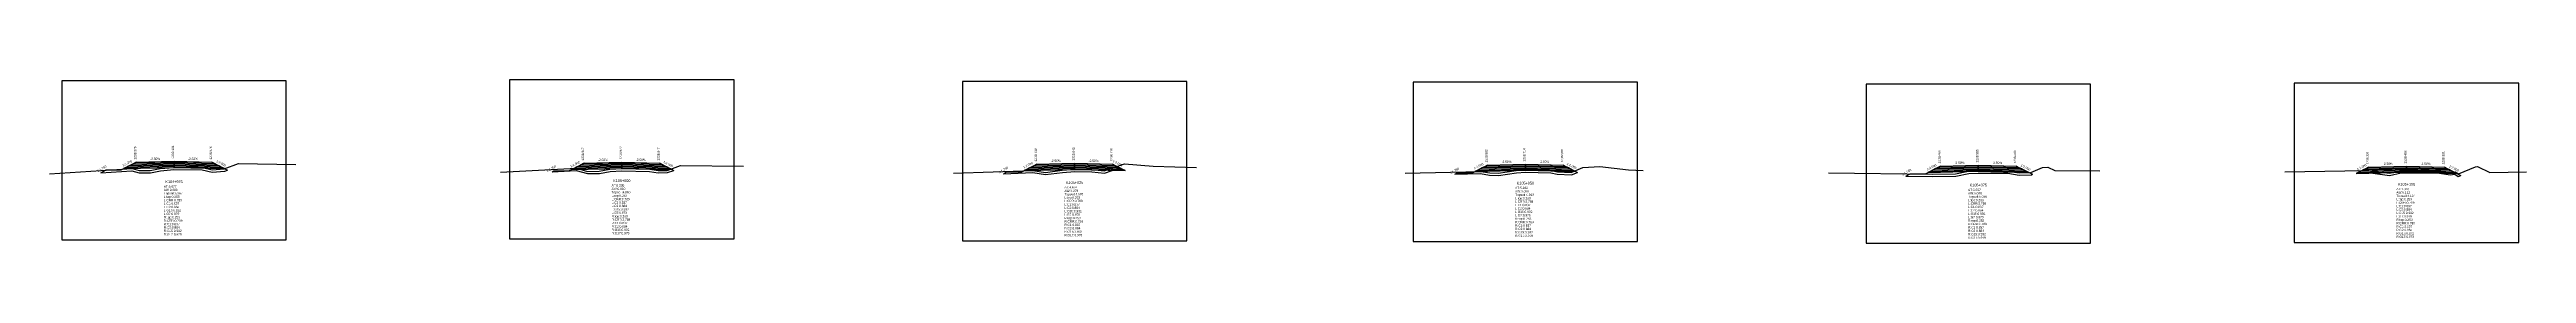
# Model space of a CAD drawing. Extents: x -7 to 78429, y 1189 to 1262.
# Drawn here: x 46582.7 to 46910.3, y 1228.3 to 1249.9 of the extents above; entities that cross this region are included whole.
import ezdxf
from ezdxf.enums import TextEntityAlignment as Align

# ---------------------------------------------------------------- set-up
doc = ezdxf.new("R2010")
doc.units = 0

msp = doc.modelspace()

# ---------------------------------------------------------------- linework, layer by layer
at = {"layer": 'A4_BORDER', "color": 7}
for points in [[(46584.271, 1228.728), (46613.971, 1228.728), (46613.971, 1249.728), (46584.271, 1249.728), (46584.271, 1228.728)], [(46643.503, 1228.867), (46673.203, 1228.867), (46673.203, 1249.867), (46643.503, 1249.867), (46643.503, 1228.867)], [(46703.405, 1228.622), (46733.105, 1228.622), (46733.105, 1249.622), (46703.405, 1249.622), (46703.405, 1228.622)], [(46763.024, 1228.54), (46792.724, 1228.54), (46792.724, 1249.54), (46763.024, 1249.54), (46763.024, 1228.54)], [(46822.942, 1228.286), (46852.642, 1228.286), (46852.642, 1249.286), (46822.942, 1249.286), (46822.942, 1228.286)], [(46879.592, 1228.398), (46909.292, 1228.398), (46909.292, 1249.398), (46879.592, 1249.398), (46879.592, 1228.398)]]:
    msp.add_lwpolyline(points, dxfattribs=at)
at = {"layer": 'CLEAR_GROUND', "color": 8}
for points in [[(46589.425, 1237.578), (46593.54, 1237.832), (46594.489, 1237.598), (46595.986, 1237.603), (46597.333, 1237.862), (46599.113, 1238.001), (46602.846, 1237.971), (46604.164, 1237.659), (46605.827, 1237.815), (46606.18, 1237.947)], [(46649.125, 1237.717), (46652.327, 1237.886), (46653.793, 1237.473), (46655.388, 1237.514), (46656.798, 1237.759), (46658.367, 1237.848), (46662.009, 1237.777), (46663.141, 1237.579), (46664.416, 1237.608), (46665.235, 1237.906)], [(46708.825, 1237.472), (46712.722, 1237.609), (46714.4, 1237.342), (46716.635, 1237.636), (46718.278, 1237.743), (46720.529, 1237.703), (46722.211, 1237.559), (46724.228, 1238.231)], [(46768.525, 1237.39), (46771.955, 1237.473), (46773.146, 1237.274), (46774.307, 1237.223), (46776.683, 1237.599), (46777.889, 1237.649), (46781.245, 1237.598), (46782.075, 1237.405), (46783.997, 1237.324), (46784.76, 1237.646)], [(46828.225, 1237.136), (46831.762, 1237.091), (46834.815, 1237.132), (46836.526, 1237.493), (46837.793, 1237.544), (46841.677, 1237.522), (46843.194, 1237.289), (46844.824, 1237.335), (46844.942, 1237.385)], [(46887.925, 1237.573), (46888.926, 1237.589), (46889.996, 1237.519), (46892.192, 1237.227), (46893.748, 1237.56), (46894.441, 1237.601), (46898.791, 1237.555), (46900.197, 1237.308), (46900.806, 1237.407), (46901.277, 1237.109), (46901.608, 1237.248)]]:
    msp.add_lwpolyline(points, dxfattribs=at)
at = {"layer": 'DESIGN_ROAD_TRIMMED', "color": 1}
for points in [[(46589.425, 1237.578), (46590.121, 1237.976), (46592.121, 1237.976), (46594.121, 1238.976), (46594.121, 1238.976), (46594.016, 1238.923), (46594.016, 1238.923), (46593.7, 1238.765), (46593.7, 1238.765), (46593.384, 1238.608), (46593.384, 1238.608), (46593.069, 1238.45), (46593.069, 1238.45), (46592.753, 1238.292), (46592.753, 1238.292), (46592.437, 1238.134), (46599.121, 1238.301), (46599.121, 1238.451), (46599.121, 1238.451), (46599.121, 1238.601), (46599.121, 1238.601), (46599.121, 1238.751), (46599.121, 1238.751), (46599.121, 1238.901), (46599.121, 1238.901), (46599.121, 1239.051), (46599.121, 1239.051), (46599.121, 1239.101), (46599.121, 1239.101), (46599.121, 1239.101), (46599.121, 1239.101), (46599.121, 1239.101), (46599.121, 1239.051), (46599.121, 1239.051), (46599.121, 1238.901), (46599.121, 1238.901), (46599.121, 1238.751), (46599.121, 1238.751), (46599.121, 1238.601), (46599.121, 1238.601), (46599.121, 1238.451), (46599.121, 1238.451), (46599.121, 1238.301), (46605.805, 1238.134), (46605.49, 1238.292), (46605.49, 1238.292), (46605.174, 1238.45), (46605.174, 1238.45), (46604.858, 1238.608), (46604.858, 1238.608), (46604.542, 1238.765), (46604.542, 1238.765), (46604.226, 1238.923), (46604.226, 1238.923), (46604.121, 1238.976), (46604.121, 1238.976), (46606.18, 1237.947)], [(46649.125, 1237.717), (46649.353, 1237.847), (46651.353, 1237.847), (46653.353, 1238.847), (46653.353, 1238.847), (46653.248, 1238.794), (46653.248, 1238.794), (46652.932, 1238.636), (46652.932, 1238.636), (46652.616, 1238.479), (46652.616, 1238.479), (46652.301, 1238.321), (46652.301, 1238.321), (46651.985, 1238.163), (46651.985, 1238.163), (46651.669, 1238.005), (46658.353, 1238.172), (46658.353, 1238.322), (46658.353, 1238.322), (46658.353, 1238.472), (46658.353, 1238.472), (46658.353, 1238.622), (46658.353, 1238.622), (46658.353, 1238.772), (46658.353, 1238.772), (46658.353, 1238.922), (46658.353, 1238.922), (46658.353, 1238.972), (46658.353, 1238.972), (46658.353, 1238.972), (46658.353, 1238.972), (46658.353, 1238.972), (46658.353, 1238.922), (46658.353, 1238.922), (46658.353, 1238.772), (46658.353, 1238.772), (46658.353, 1238.622), (46658.353, 1238.622), (46658.353, 1238.472), (46658.353, 1238.472), (46658.353, 1238.322), (46658.353, 1238.322), (46658.353, 1238.172), (46665.037, 1238.005), (46664.722, 1238.163), (46664.722, 1238.163), (46664.406, 1238.321), (46664.406, 1238.321), (46664.09, 1238.479), (46664.09, 1238.479), (46663.774, 1238.636), (46663.774, 1238.636), (46663.459, 1238.794), (46663.459, 1238.794), (46663.353, 1238.847), (46663.353, 1238.847), (46665.235, 1237.906)], [(46708.825, 1237.472), (46709.255, 1237.718), (46711.255, 1237.718), (46713.255, 1238.718), (46713.255, 1238.718), (46713.15, 1238.665), (46713.15, 1238.665), (46712.834, 1238.507), (46712.834, 1238.507), (46712.518, 1238.35), (46712.518, 1238.35), (46712.202, 1238.192), (46712.202, 1238.192), (46711.887, 1238.034), (46711.887, 1238.034), (46711.571, 1237.876), (46718.255, 1238.043), (46718.255, 1238.193), (46718.255, 1238.193), (46718.255, 1238.343), (46718.255, 1238.343), (46718.255, 1238.493), (46718.255, 1238.493), (46718.255, 1238.643), (46718.255, 1238.643), (46718.255, 1238.793), (46718.255, 1238.793), (46718.255, 1238.843), (46718.255, 1238.843), (46718.255, 1238.843), (46718.255, 1238.843), (46718.255, 1238.843), (46718.255, 1238.793), (46718.255, 1238.793), (46718.255, 1238.643), (46718.255, 1238.643), (46718.255, 1238.493), (46718.255, 1238.493), (46718.255, 1238.343), (46718.255, 1238.343), (46718.255, 1238.193), (46718.255, 1238.193), (46718.255, 1238.043), (46724.939, 1237.876), (46724.623, 1238.034), (46724.623, 1238.034), (46724.308, 1238.192), (46724.308, 1238.192), (46723.992, 1238.35), (46723.992, 1238.35), (46723.676, 1238.507), (46723.676, 1238.507), (46723.36, 1238.665), (46723.36, 1238.665), (46723.255, 1238.718), (46723.255, 1238.718), (46724.228, 1238.231)], [(46768.525, 1237.39), (46768.874, 1237.589), (46770.874, 1237.589), (46772.874, 1238.589), (46772.874, 1238.589), (46772.769, 1238.536), (46772.769, 1238.536), (46772.453, 1238.378), (46772.453, 1238.378), (46772.138, 1238.221), (46772.138, 1238.221), (46771.822, 1238.063), (46771.822, 1238.063), (46771.506, 1237.905), (46771.506, 1237.905), (46771.19, 1237.747), (46777.874, 1237.914), (46777.874, 1238.064), (46777.874, 1238.064), (46777.874, 1238.214), (46777.874, 1238.214), (46777.874, 1238.364), (46777.874, 1238.364), (46777.874, 1238.514), (46777.874, 1238.514), (46777.874, 1238.664), (46777.874, 1238.664), (46777.874, 1238.714), (46777.874, 1238.714), (46777.874, 1238.714), (46777.874, 1238.714), (46777.874, 1238.714), (46777.874, 1238.664), (46777.874, 1238.664), (46777.874, 1238.514), (46777.874, 1238.514), (46777.874, 1238.364), (46777.874, 1238.364), (46777.874, 1238.214), (46777.874, 1238.214), (46777.874, 1238.064), (46777.874, 1238.064), (46777.874, 1237.914), (46784.559, 1237.747), (46784.243, 1237.905), (46784.243, 1237.905), (46783.927, 1238.063), (46783.927, 1238.063), (46783.611, 1238.221), (46783.611, 1238.221), (46783.295, 1238.378), (46783.295, 1238.378), (46782.98, 1238.536), (46782.98, 1238.536), (46782.874, 1238.589), (46782.874, 1238.589), (46784.76, 1237.646)], [(46828.225, 1237.136), (46828.792, 1237.46), (46830.792, 1237.46), (46832.792, 1238.46), (46832.792, 1238.46), (46832.687, 1238.407), (46832.687, 1238.407), (46832.371, 1238.249), (46832.371, 1238.249), (46832.055, 1238.092), (46832.055, 1238.092), (46831.74, 1237.934), (46831.74, 1237.934), (46831.424, 1237.776), (46831.424, 1237.776), (46831.108, 1237.618), (46837.792, 1237.785), (46837.792, 1237.935), (46837.792, 1237.935), (46837.792, 1238.085), (46837.792, 1238.085), (46837.792, 1238.235), (46837.792, 1238.235), (46837.792, 1238.385), (46837.792, 1238.385), (46837.792, 1238.535), (46837.792, 1238.535), (46837.792, 1238.585), (46837.792, 1238.585), (46837.792, 1238.585), (46837.792, 1238.585), (46837.792, 1238.585), (46837.792, 1238.535), (46837.792, 1238.535), (46837.792, 1238.385), (46837.792, 1238.385), (46837.792, 1238.235), (46837.792, 1238.235), (46837.792, 1238.085), (46837.792, 1238.085), (46837.792, 1237.935), (46837.792, 1237.935), (46837.792, 1237.785), (46844.477, 1237.618), (46844.161, 1237.776), (46844.161, 1237.776), (46843.845, 1237.934), (46843.845, 1237.934), (46843.529, 1238.092), (46843.529, 1238.092), (46843.213, 1238.249), (46843.213, 1238.249), (46842.898, 1238.407), (46842.898, 1238.407), (46842.792, 1238.46), (46842.792, 1238.46), (46844.942, 1237.385)], [(46887.925, 1237.573), (46889.442, 1238.331), (46889.442, 1238.331), (46889.337, 1238.278), (46889.337, 1238.278), (46889.021, 1238.12), (46889.021, 1238.12), (46888.705, 1237.963), (46888.705, 1237.963), (46888.389, 1237.805), (46888.389, 1237.805), (46888.074, 1237.647), (46888.074, 1237.647), (46887.758, 1237.489), (46894.442, 1237.656), (46894.442, 1237.806), (46894.442, 1237.806), (46894.442, 1237.956), (46894.442, 1237.956), (46894.442, 1238.106), (46894.442, 1238.106), (46894.442, 1238.256), (46894.442, 1238.256), (46894.442, 1238.406), (46894.442, 1238.406), (46894.442, 1238.456), (46894.442, 1238.456), (46894.442, 1238.456), (46894.442, 1238.456), (46894.442, 1238.456), (46894.442, 1238.406), (46894.442, 1238.406), (46894.442, 1238.256), (46894.442, 1238.256), (46894.442, 1238.106), (46894.442, 1238.106), (46894.442, 1237.956), (46894.442, 1237.956), (46894.442, 1237.806), (46894.442, 1237.806), (46894.442, 1237.656), (46901.126, 1237.489), (46900.81, 1237.647), (46900.81, 1237.647), (46900.495, 1237.805), (46900.495, 1237.805), (46900.179, 1237.963), (46900.179, 1237.963), (46899.863, 1238.12), (46899.863, 1238.12), (46899.547, 1238.278), (46899.547, 1238.278), (46899.442, 1238.331), (46899.442, 1238.331), (46901.608, 1237.248)]]:
    msp.add_lwpolyline(points, dxfattribs=at)
at = {"layer": 'FINISHED_ROAD', "color": 2}
for points in [[(46590.121, 1237.976), (46592.121, 1237.976), (46594.121, 1238.976), (46594.121, 1238.976), (46599.121, 1239.101), (46604.121, 1238.976), (46604.121, 1238.976)], [(46649.353, 1237.847), (46651.353, 1237.847), (46653.353, 1238.847), (46653.353, 1238.847), (46658.353, 1238.972), (46663.353, 1238.847), (46663.353, 1238.847)], [(46709.255, 1237.718), (46711.255, 1237.718), (46713.255, 1238.718), (46713.255, 1238.718), (46718.255, 1238.843), (46723.255, 1238.718), (46723.255, 1238.718)], [(46768.874, 1237.589), (46770.874, 1237.589), (46772.874, 1238.589), (46772.874, 1238.589), (46777.874, 1238.714), (46782.874, 1238.589), (46782.874, 1238.589)], [(46828.792, 1237.46), (46830.792, 1237.46), (46832.792, 1238.46), (46832.792, 1238.46), (46837.792, 1238.585), (46842.792, 1238.46), (46842.792, 1238.46)], [(46889.442, 1238.331), (46889.442, 1238.331), (46894.442, 1238.456), (46899.442, 1238.331), (46899.442, 1238.331)]]:
    msp.add_lwpolyline(points, dxfattribs=at)
at = {"layer": 'LAYER_0', "color": 4}
for points in [[(46594.121, 1238.976), (46594.016, 1238.923), (46599.121, 1239.051), (46599.121, 1239.101)], [(46653.353, 1238.847), (46653.248, 1238.794), (46658.353, 1238.922), (46658.353, 1238.972)], [(46713.255, 1238.718), (46713.15, 1238.665), (46718.255, 1238.793), (46718.255, 1238.843)], [(46772.874, 1238.589), (46772.769, 1238.536), (46777.874, 1238.664), (46777.874, 1238.714)], [(46832.792, 1238.46), (46832.687, 1238.407), (46837.792, 1238.535), (46837.792, 1238.585)], [(46889.442, 1238.331), (46889.337, 1238.278), (46894.442, 1238.406), (46894.442, 1238.456)]]:
    msp.add_lwpolyline(points, dxfattribs=at)
at = {"layer": 'LAYER_1', "color": 4}
for points in [[(46594.016, 1238.923), (46593.7, 1238.765), (46599.121, 1238.901), (46599.121, 1239.051)], [(46653.248, 1238.794), (46652.932, 1238.636), (46658.353, 1238.772), (46658.353, 1238.922)], [(46713.15, 1238.665), (46712.834, 1238.507), (46718.255, 1238.643), (46718.255, 1238.793)], [(46772.769, 1238.536), (46772.453, 1238.378), (46777.874, 1238.514), (46777.874, 1238.664)], [(46832.687, 1238.407), (46832.371, 1238.249), (46837.792, 1238.385), (46837.792, 1238.535)], [(46889.337, 1238.278), (46889.021, 1238.12), (46894.442, 1238.256), (46894.442, 1238.406)]]:
    msp.add_lwpolyline(points, dxfattribs=at)
at = {"layer": 'LAYER_10', "color": 6}
for points in [[(46605.174, 1238.45), (46605.49, 1238.292), (46599.121, 1238.451), (46599.121, 1238.601)], [(46664.406, 1238.321), (46664.722, 1238.163), (46658.353, 1238.322), (46658.353, 1238.472)], [(46724.308, 1238.192), (46724.623, 1238.034), (46718.255, 1238.193), (46718.255, 1238.343)], [(46783.927, 1238.063), (46784.243, 1237.905), (46777.874, 1238.064), (46777.874, 1238.214)], [(46843.845, 1237.934), (46844.161, 1237.776), (46837.792, 1237.935), (46837.792, 1238.085)], [(46900.495, 1237.805), (46900.81, 1237.647), (46894.442, 1237.806), (46894.442, 1237.956)]]:
    msp.add_lwpolyline(points, dxfattribs=at)
at = {"layer": 'LAYER_11', "color": 6}
for points in [[(46605.49, 1238.292), (46605.805, 1238.134), (46599.121, 1238.301), (46599.121, 1238.451)], [(46664.722, 1238.163), (46665.037, 1238.005), (46658.353, 1238.172), (46658.353, 1238.322)], [(46724.623, 1238.034), (46724.939, 1237.876), (46718.255, 1238.043), (46718.255, 1238.193)], [(46784.243, 1237.905), (46784.559, 1237.747), (46777.874, 1237.914), (46777.874, 1238.064)], [(46844.161, 1237.776), (46844.477, 1237.618), (46837.792, 1237.785), (46837.792, 1237.935)], [(46900.81, 1237.647), (46901.126, 1237.489), (46894.442, 1237.656), (46894.442, 1237.806)]]:
    msp.add_lwpolyline(points, dxfattribs=at)
at = {"layer": 'LAYER_2', "color": 4}
for points in [[(46593.7, 1238.765), (46593.384, 1238.608), (46599.121, 1238.751), (46599.121, 1238.901)], [(46652.932, 1238.636), (46652.616, 1238.479), (46658.353, 1238.622), (46658.353, 1238.772)], [(46712.834, 1238.507), (46712.518, 1238.35), (46718.255, 1238.493), (46718.255, 1238.643)], [(46772.453, 1238.378), (46772.138, 1238.221), (46777.874, 1238.364), (46777.874, 1238.514)], [(46832.371, 1238.249), (46832.055, 1238.092), (46837.792, 1238.235), (46837.792, 1238.385)], [(46889.021, 1238.12), (46888.705, 1237.963), (46894.442, 1238.106), (46894.442, 1238.256)]]:
    msp.add_lwpolyline(points, dxfattribs=at)
at = {"layer": 'LAYER_3', "color": 4}
for points in [[(46593.384, 1238.608), (46593.069, 1238.45), (46599.121, 1238.601), (46599.121, 1238.751)], [(46652.616, 1238.479), (46652.301, 1238.321), (46658.353, 1238.472), (46658.353, 1238.622)], [(46712.518, 1238.35), (46712.202, 1238.192), (46718.255, 1238.343), (46718.255, 1238.493)], [(46772.138, 1238.221), (46771.822, 1238.063), (46777.874, 1238.214), (46777.874, 1238.364)], [(46832.055, 1238.092), (46831.74, 1237.934), (46837.792, 1238.085), (46837.792, 1238.235)], [(46888.705, 1237.963), (46888.389, 1237.805), (46894.442, 1237.956), (46894.442, 1238.106)]]:
    msp.add_lwpolyline(points, dxfattribs=at)
at = {"layer": 'LAYER_4', "color": 4}
for points in [[(46593.069, 1238.45), (46592.753, 1238.292), (46599.121, 1238.451), (46599.121, 1238.601)], [(46652.301, 1238.321), (46651.985, 1238.163), (46658.353, 1238.322), (46658.353, 1238.472)], [(46712.202, 1238.192), (46711.887, 1238.034), (46718.255, 1238.193), (46718.255, 1238.343)], [(46771.822, 1238.063), (46771.506, 1237.905), (46777.874, 1238.064), (46777.874, 1238.214)], [(46831.74, 1237.934), (46831.424, 1237.776), (46837.792, 1237.935), (46837.792, 1238.085)], [(46888.389, 1237.805), (46888.074, 1237.647), (46894.442, 1237.806), (46894.442, 1237.956)]]:
    msp.add_lwpolyline(points, dxfattribs=at)
at = {"layer": 'LAYER_5', "color": 4}
for points in [[(46592.753, 1238.292), (46592.437, 1238.134), (46599.121, 1238.301), (46599.121, 1238.451)], [(46651.985, 1238.163), (46651.669, 1238.005), (46658.353, 1238.172), (46658.353, 1238.322)], [(46711.887, 1238.034), (46711.571, 1237.876), (46718.255, 1238.043), (46718.255, 1238.193)], [(46771.506, 1237.905), (46771.19, 1237.747), (46777.874, 1237.914), (46777.874, 1238.064)], [(46831.424, 1237.776), (46831.108, 1237.618), (46837.792, 1237.785), (46837.792, 1237.935)], [(46888.074, 1237.647), (46887.758, 1237.489), (46894.442, 1237.656), (46894.442, 1237.806)]]:
    msp.add_lwpolyline(points, dxfattribs=at)
at = {"layer": 'LAYER_6', "color": 6}
for points in [[(46604.121, 1238.976), (46604.226, 1238.923), (46599.121, 1239.051), (46599.121, 1239.101)], [(46663.353, 1238.847), (46663.459, 1238.794), (46658.353, 1238.922), (46658.353, 1238.972)], [(46723.255, 1238.718), (46723.36, 1238.665), (46718.255, 1238.793), (46718.255, 1238.843)], [(46782.874, 1238.589), (46782.98, 1238.536), (46777.874, 1238.664), (46777.874, 1238.714)], [(46842.792, 1238.46), (46842.898, 1238.407), (46837.792, 1238.535), (46837.792, 1238.585)], [(46899.442, 1238.331), (46899.547, 1238.278), (46894.442, 1238.406), (46894.442, 1238.456)]]:
    msp.add_lwpolyline(points, dxfattribs=at)
at = {"layer": 'LAYER_7', "color": 6}
for points in [[(46604.226, 1238.923), (46604.542, 1238.765), (46599.121, 1238.901), (46599.121, 1239.051)], [(46663.459, 1238.794), (46663.774, 1238.636), (46658.353, 1238.772), (46658.353, 1238.922)], [(46723.36, 1238.665), (46723.676, 1238.507), (46718.255, 1238.643), (46718.255, 1238.793)], [(46782.98, 1238.536), (46783.295, 1238.378), (46777.874, 1238.514), (46777.874, 1238.664)], [(46842.898, 1238.407), (46843.213, 1238.249), (46837.792, 1238.385), (46837.792, 1238.535)], [(46899.547, 1238.278), (46899.863, 1238.12), (46894.442, 1238.256), (46894.442, 1238.406)]]:
    msp.add_lwpolyline(points, dxfattribs=at)
at = {"layer": 'LAYER_8', "color": 6}
for points in [[(46604.542, 1238.765), (46604.858, 1238.608), (46599.121, 1238.751), (46599.121, 1238.901)], [(46663.774, 1238.636), (46664.09, 1238.479), (46658.353, 1238.622), (46658.353, 1238.772)], [(46723.676, 1238.507), (46723.992, 1238.35), (46718.255, 1238.493), (46718.255, 1238.643)], [(46783.295, 1238.378), (46783.611, 1238.221), (46777.874, 1238.364), (46777.874, 1238.514)], [(46843.213, 1238.249), (46843.529, 1238.092), (46837.792, 1238.235), (46837.792, 1238.385)], [(46899.863, 1238.12), (46900.179, 1237.963), (46894.442, 1238.106), (46894.442, 1238.256)]]:
    msp.add_lwpolyline(points, dxfattribs=at)
at = {"layer": 'LAYER_9', "color": 6}
for points in [[(46604.858, 1238.608), (46605.174, 1238.45), (46599.121, 1238.601), (46599.121, 1238.751)], [(46664.09, 1238.479), (46664.406, 1238.321), (46658.353, 1238.472), (46658.353, 1238.622)], [(46723.992, 1238.35), (46724.308, 1238.192), (46718.255, 1238.343), (46718.255, 1238.493)], [(46783.611, 1238.221), (46783.927, 1238.063), (46777.874, 1238.214), (46777.874, 1238.364)], [(46843.529, 1238.092), (46843.845, 1237.934), (46837.792, 1238.085), (46837.792, 1238.235)], [(46900.179, 1237.963), (46900.495, 1237.805), (46894.442, 1237.956), (46894.442, 1238.106)]]:
    msp.add_lwpolyline(points, dxfattribs=at)
at = {"layer": 'NATURAL_GROUND', "color": 3}
for points in [[(46582.651, 1237.462), (46593.567, 1238.134), (46594.525, 1237.899), (46595.957, 1237.903), (46597.293, 1238.16), (46599.102, 1238.301), (46602.882, 1238.271), (46604.185, 1237.963), (46605.759, 1238.11), (46607.643, 1238.814), (46615.242, 1238.67)], [(46642.32, 1237.658), (46652.36, 1238.188), (46653.83, 1237.774), (46655.358, 1237.813), (46656.763, 1238.058), (46658.361, 1238.148), (46662.038, 1238.076), (46663.163, 1237.879), (46664.359, 1237.907), (46666.125, 1238.55), (46674.459, 1238.466)], [(46702.237, 1237.541), (46712.741, 1237.91), (46714.404, 1237.645), (46716.606, 1237.935), (46718.271, 1238.044), (46720.544, 1238.003), (46722.175, 1237.863), (46724.833, 1238.749), (46728.62, 1238.465), (46734.358, 1238.283)], [(46761.976, 1237.531), (46771.976, 1237.773), (46773.177, 1237.573), (46774.29, 1237.524), (46776.653, 1237.898), (46777.885, 1237.949), (46781.281, 1237.898), (46782.115, 1237.704), (46783.942, 1237.626), (46785.487, 1238.28), (46787.713, 1238.435), (46791.524, 1237.985), (46793.441, 1237.896)], [(46817.978, 1237.565), (46831.762, 1237.391), (46834.781, 1237.432), (46836.488, 1237.792), (46837.788, 1237.844), (46841.7, 1237.822), (46843.212, 1237.59), (46844.758, 1237.633), (46846.288, 1238.293), (46846.976, 1238.332), (46847.901, 1237.891), (46853.85, 1237.849)], [(46878.354, 1237.718), (46888.933, 1237.889), (46890.026, 1237.818), (46892.18, 1237.531), (46893.708, 1237.859), (46894.434, 1237.901), (46898.819, 1237.855), (46900.199, 1237.612), (46900.87, 1237.721), (46901.305, 1237.447), (46903.553, 1238.388), (46903.828, 1238.405), (46905.458, 1237.639), (46910.303, 1237.731)]]:
    msp.add_lwpolyline(points, dxfattribs=at)
at = {"layer": 'STRUCTURE_LEFT', "color": 4}
for points in [[(46594.121, 1238.976), (46594.016, 1238.923), (46594.016, 1238.923), (46593.7, 1238.765), (46593.7, 1238.765), (46593.384, 1238.608), (46593.384, 1238.608), (46593.069, 1238.45), (46593.069, 1238.45), (46592.753, 1238.292), (46592.753, 1238.292), (46592.437, 1238.134), (46599.121, 1238.301), (46599.121, 1238.451), (46599.121, 1238.451), (46599.121, 1238.601), (46599.121, 1238.601), (46599.121, 1238.751), (46599.121, 1238.751), (46599.121, 1238.901), (46599.121, 1238.901), (46599.121, 1239.051), (46599.121, 1239.051), (46599.121, 1239.101), (46599.121, 1239.101)], [(46653.353, 1238.847), (46653.248, 1238.794), (46653.248, 1238.794), (46652.932, 1238.636), (46652.932, 1238.636), (46652.616, 1238.479), (46652.616, 1238.479), (46652.301, 1238.321), (46652.301, 1238.321), (46651.985, 1238.163), (46651.985, 1238.163), (46651.669, 1238.005), (46658.353, 1238.172), (46658.353, 1238.322), (46658.353, 1238.322), (46658.353, 1238.472), (46658.353, 1238.472), (46658.353, 1238.622), (46658.353, 1238.622), (46658.353, 1238.772), (46658.353, 1238.772), (46658.353, 1238.922), (46658.353, 1238.922), (46658.353, 1238.972), (46658.353, 1238.972)], [(46713.255, 1238.718), (46713.15, 1238.665), (46713.15, 1238.665), (46712.834, 1238.507), (46712.834, 1238.507), (46712.518, 1238.35), (46712.518, 1238.35), (46712.202, 1238.192), (46712.202, 1238.192), (46711.887, 1238.034), (46711.887, 1238.034), (46711.571, 1237.876), (46718.255, 1238.043), (46718.255, 1238.193), (46718.255, 1238.193), (46718.255, 1238.343), (46718.255, 1238.343), (46718.255, 1238.493), (46718.255, 1238.493), (46718.255, 1238.643), (46718.255, 1238.643), (46718.255, 1238.793), (46718.255, 1238.793), (46718.255, 1238.843), (46718.255, 1238.843)], [(46772.874, 1238.589), (46772.769, 1238.536), (46772.769, 1238.536), (46772.453, 1238.378), (46772.453, 1238.378), (46772.138, 1238.221), (46772.138, 1238.221), (46771.822, 1238.063), (46771.822, 1238.063), (46771.506, 1237.905), (46771.506, 1237.905), (46771.19, 1237.747), (46777.874, 1237.914), (46777.874, 1238.064), (46777.874, 1238.064), (46777.874, 1238.214), (46777.874, 1238.214), (46777.874, 1238.364), (46777.874, 1238.364), (46777.874, 1238.514), (46777.874, 1238.514), (46777.874, 1238.664), (46777.874, 1238.664), (46777.874, 1238.714), (46777.874, 1238.714)], [(46832.792, 1238.46), (46832.687, 1238.407), (46832.687, 1238.407), (46832.371, 1238.249), (46832.371, 1238.249), (46832.055, 1238.092), (46832.055, 1238.092), (46831.74, 1237.934), (46831.74, 1237.934), (46831.424, 1237.776), (46831.424, 1237.776), (46831.108, 1237.618), (46837.792, 1237.785), (46837.792, 1237.935), (46837.792, 1237.935), (46837.792, 1238.085), (46837.792, 1238.085), (46837.792, 1238.235), (46837.792, 1238.235), (46837.792, 1238.385), (46837.792, 1238.385), (46837.792, 1238.535), (46837.792, 1238.535), (46837.792, 1238.585), (46837.792, 1238.585)], [(46889.442, 1238.331), (46889.337, 1238.278), (46889.337, 1238.278), (46889.021, 1238.12), (46889.021, 1238.12), (46888.705, 1237.963), (46888.705, 1237.963), (46888.389, 1237.805), (46888.389, 1237.805), (46888.074, 1237.647), (46888.074, 1237.647), (46887.758, 1237.489), (46894.442, 1237.656), (46894.442, 1237.806), (46894.442, 1237.806), (46894.442, 1237.956), (46894.442, 1237.956), (46894.442, 1238.106), (46894.442, 1238.106), (46894.442, 1238.256), (46894.442, 1238.256), (46894.442, 1238.406), (46894.442, 1238.406), (46894.442, 1238.456), (46894.442, 1238.456)]]:
    msp.add_lwpolyline(points, dxfattribs=at)
at = {"layer": 'STRUCTURE_RIGHT', "color": 6}
for points in [[(46599.121, 1239.101), (46599.121, 1239.101), (46599.121, 1239.051), (46599.121, 1239.051), (46599.121, 1238.901), (46599.121, 1238.901), (46599.121, 1238.751), (46599.121, 1238.751), (46599.121, 1238.601), (46599.121, 1238.601), (46599.121, 1238.451), (46599.121, 1238.451), (46599.121, 1238.301), (46605.805, 1238.134), (46605.49, 1238.292), (46605.49, 1238.292), (46605.174, 1238.45), (46605.174, 1238.45), (46604.858, 1238.608), (46604.858, 1238.608), (46604.542, 1238.765), (46604.542, 1238.765), (46604.226, 1238.923), (46604.226, 1238.923), (46604.121, 1238.976)], [(46658.353, 1238.972), (46658.353, 1238.972), (46658.353, 1238.922), (46658.353, 1238.922), (46658.353, 1238.772), (46658.353, 1238.772), (46658.353, 1238.622), (46658.353, 1238.622), (46658.353, 1238.472), (46658.353, 1238.472), (46658.353, 1238.322), (46658.353, 1238.322), (46658.353, 1238.172), (46665.037, 1238.005), (46664.722, 1238.163), (46664.722, 1238.163), (46664.406, 1238.321), (46664.406, 1238.321), (46664.09, 1238.479), (46664.09, 1238.479), (46663.774, 1238.636), (46663.774, 1238.636), (46663.459, 1238.794), (46663.459, 1238.794), (46663.353, 1238.847)], [(46718.255, 1238.843), (46718.255, 1238.843), (46718.255, 1238.793), (46718.255, 1238.793), (46718.255, 1238.643), (46718.255, 1238.643), (46718.255, 1238.493), (46718.255, 1238.493), (46718.255, 1238.343), (46718.255, 1238.343), (46718.255, 1238.193), (46718.255, 1238.193), (46718.255, 1238.043), (46724.939, 1237.876), (46724.623, 1238.034), (46724.623, 1238.034), (46724.308, 1238.192), (46724.308, 1238.192), (46723.992, 1238.35), (46723.992, 1238.35), (46723.676, 1238.507), (46723.676, 1238.507), (46723.36, 1238.665), (46723.36, 1238.665), (46723.255, 1238.718)], [(46777.874, 1238.714), (46777.874, 1238.714), (46777.874, 1238.664), (46777.874, 1238.664), (46777.874, 1238.514), (46777.874, 1238.514), (46777.874, 1238.364), (46777.874, 1238.364), (46777.874, 1238.214), (46777.874, 1238.214), (46777.874, 1238.064), (46777.874, 1238.064), (46777.874, 1237.914), (46784.559, 1237.747), (46784.243, 1237.905), (46784.243, 1237.905), (46783.927, 1238.063), (46783.927, 1238.063), (46783.611, 1238.221), (46783.611, 1238.221), (46783.295, 1238.378), (46783.295, 1238.378), (46782.98, 1238.536), (46782.98, 1238.536), (46782.874, 1238.589)], [(46837.792, 1238.585), (46837.792, 1238.585), (46837.792, 1238.535), (46837.792, 1238.535), (46837.792, 1238.385), (46837.792, 1238.385), (46837.792, 1238.235), (46837.792, 1238.235), (46837.792, 1238.085), (46837.792, 1238.085), (46837.792, 1237.935), (46837.792, 1237.935), (46837.792, 1237.785), (46844.477, 1237.618), (46844.161, 1237.776), (46844.161, 1237.776), (46843.845, 1237.934), (46843.845, 1237.934), (46843.529, 1238.092), (46843.529, 1238.092), (46843.213, 1238.249), (46843.213, 1238.249), (46842.898, 1238.407), (46842.898, 1238.407), (46842.792, 1238.46)], [(46894.442, 1238.456), (46894.442, 1238.456), (46894.442, 1238.406), (46894.442, 1238.406), (46894.442, 1238.256), (46894.442, 1238.256), (46894.442, 1238.106), (46894.442, 1238.106), (46894.442, 1237.956), (46894.442, 1237.956), (46894.442, 1237.806), (46894.442, 1237.806), (46894.442, 1237.656), (46901.126, 1237.489), (46900.81, 1237.647), (46900.81, 1237.647), (46900.495, 1237.805), (46900.495, 1237.805), (46900.179, 1237.963), (46900.179, 1237.963), (46899.863, 1238.12), (46899.863, 1238.12), (46899.547, 1238.278), (46899.547, 1238.278), (46899.442, 1238.331)]]:
    msp.add_lwpolyline(points, dxfattribs=at)

# ---------------------------------------------------------------- texts
at = {"layer": 'INFO_TEXT'}
for s, p in [('AT:6.077', (46597.771, 1235.628)), ('AW:0.000', (46597.771, 1235.178)), ('AT:5.295', (46657.003, 1235.767)), ('AW:0.000', (46657.003, 1235.317)), ('AT:4.674', (46716.905, 1235.522)), ('AW:0.279', (46716.905, 1235.072)), ('AT:5.282', (46776.524, 1235.44)), ('AW:0.000', (46776.524, 1234.99)), ('AT:5.697', (46836.442, 1235.186)), ('AT:1.328', (46893.092, 1235.298)), ('Topsoil:5.067', (46597.771, 1234.728)), ('L:top:0.253', (46597.771, 1234.278)), ('L:CRR:0.789', (46597.771, 1233.828)), ('L:C1:0.837', (46597.771, 1233.378)), ('L:C2:0.884', (46597.771, 1232.928)), ('L:G15:0.932', (46597.771, 1232.478)), ('L:G7:0.979', (46597.771, 1232.028)), ('Topsoil:4.880', (46657.003, 1234.867)), ('L:top:0.253', (46657.003, 1234.417)), ('L:CRR:0.789', (46657.003, 1233.967)), ('L:C1:0.837', (46657.003, 1233.517)), ('L:C2:0.884', (46657.003, 1233.067)), ('L:G15:0.932', (46657.003, 1232.617)), ('L:G7:0.979', (46657.003, 1232.167)), ('R:top:0.253', (46657.003, 1231.717)), ('Topsoil:4.670', (46716.905, 1234.622)), ('L:top:0.253', (46716.905, 1234.172)), ('L:CRR:0.789', (46716.905, 1233.722)), ('L:C1:0.837', (46716.905, 1233.272)), ('L:C2:0.884', (46716.905, 1232.822)), ('L:G15:0.932', (46716.905, 1232.372)), ('L:G7:0.979', (46716.905, 1231.922)), ('Topsoil:4.913', (46776.524, 1234.54)), ('L:top:0.253', (46776.524, 1234.09)), ('L:CRR:0.789', (46776.524, 1233.64)), ('L:C1:0.837', (46776.524, 1233.19)), ('L:C2:0.884', (46776.524, 1232.74)), ('L:G15:0.932', (46776.524, 1232.29)), ('L:G7:0.979', (46776.524, 1231.84)), ('AW:0.000', (46836.442, 1234.736)), ('Topsoil:5.036', (46836.442, 1234.286)), ('L:top:0.253', (46836.442, 1233.836)), ('L:CRR:0.789', (46836.442, 1233.386)), ('L:C1:0.837', (46836.442, 1232.936)), ('L:C2:0.884', (46836.442, 1232.486)), ('L:G15:0.932', (46836.442, 1232.036)), ('AW:0.112', (46893.092, 1234.848)), ('Topsoil:4.164', (46893.092, 1234.398)), ('L:top:0.253', (46893.092, 1233.948)), ('L:CRR:0.789', (46893.092, 1233.498)), ('L:C1:0.837', (46893.092, 1233.048)), ('L:C2:0.884', (46893.092, 1232.598)), ('L:G15:0.932', (46893.092, 1232.148)), ('L:G7:0.979', (46893.092, 1231.698)), ('R:top:0.253', (46597.771, 1231.578)), ('R:CRR:0.789', (46597.771, 1231.128)), ('R:C1:0.837', (46597.771, 1230.678)), ('R:C2:0.884', (46597.771, 1230.228)), ('R:G15:0.932', (46597.771, 1229.778)), ('R:G17:0.979', (46597.771, 1229.328)), ('R:CRR:0.789', (46657.003, 1231.267)), ('R:C1:0.837', (46657.003, 1230.817)), ('R:C2:0.884', (46657.003, 1230.367)), ('R:G15:0.932', (46657.003, 1229.917)), ('R:G17:0.979', (46657.003, 1229.467)), ('R:top:0.253', (46716.905, 1231.472)), ('R:CRR:0.789', (46716.905, 1231.022)), ('R:C1:0.837', (46716.905, 1230.572)), ('R:C2:0.884', (46716.905, 1230.122)), ('R:G15:0.932', (46716.905, 1229.672)), ('R:G17:0.979', (46716.905, 1229.222)), ('R:top:0.253', (46776.524, 1231.39)), ('R:CRR:0.789', (46776.524, 1230.94)), ('R:C1:0.837', (46776.524, 1230.49)), ('R:C2:0.884', (46776.524, 1230.04)), ('R:G15:0.932', (46776.524, 1229.59)), ('R:G17:0.979', (46776.524, 1229.14)), ('L:G7:0.979', (46836.442, 1231.586)), ('R:top:0.253', (46836.442, 1231.136)), ('R:CRR:0.789', (46836.442, 1230.686)), ('R:C1:0.837', (46836.442, 1230.236)), ('R:C2:0.884', (46836.442, 1229.786)), ('R:G15:0.932', (46836.442, 1229.336)), ('R:G17:0.979', (46836.442, 1228.886)), ('R:top:0.253', (46893.092, 1231.248)), ('R:CRR:0.789', (46893.092, 1230.798)), ('R:C1:0.837', (46893.092, 1230.348)), ('R:C2:0.884', (46893.092, 1229.898)), ('R:G15:0.932', (46893.092, 1229.448)), ('R:G17:0.979', (46893.092, 1228.998))]:
    msp.add_text(s, height=0.3, dxfattribs=at).set_placement(p)
at = {"layer": 'LEFT_TEXT_H'}
for s, p in [('1238.976', (46594.121, 1239.336)), ('1238.847', (46653.353, 1239.207)), ('1238.718', (46713.255, 1239.078)), ('1238.589', (46772.874, 1238.949)), ('1238.460', (46832.792, 1238.82)), ('1238.331', (46889.442, 1238.691))]:
    msp.add_text(s, height=0.3, rotation=90, dxfattribs=at).set_placement(p)
at = {"layer": 'POINT_TEXT_H'}
for s, p in [('1239.101', (46599.121, 1239.461)), ('1238.972', (46658.353, 1239.332)), ('1238.843', (46718.255, 1239.203)), ('1238.714', (46777.874, 1239.074)), ('1238.585', (46837.792, 1238.945)), ('1238.456', (46894.442, 1238.816))]:
    msp.add_text(s, height=0.3, rotation=90, dxfattribs=at).set_placement(p)
at = {"layer": 'RIGHT_TEXT_H'}
for s, p in [('1238.976', (46604.121, 1239.336)), ('1238.847', (46663.353, 1239.207)), ('1238.718', (46723.255, 1239.078)), ('1238.589', (46782.874, 1238.949)), ('1238.460', (46842.792, 1238.82)), ('1238.331', (46899.442, 1238.691))]:
    msp.add_text(s, height=0.3, rotation=90, dxfattribs=at).set_placement(p)
at = {"layer": 'SLOPE_left'}
for s, rotation, p in [('1:1.750', 29.745, (46589.684, 1237.933)), ('1:2.000', 26.565, (46593.041, 1238.637)), ('1:1.750', 29.745, (46649.15, 1237.938)), ('1:2.000', 26.565, (46652.273, 1238.508)), ('1:2.000', 26.565, (46712.175, 1238.379)), ('1:2.000', 26.565, (46771.794, 1238.25)), ('1:2.000', 26.565, (46831.712, 1238.121)), ('1:2.000', 26.565, (46888.603, 1238.113)), ('1:1.750', 29.745, (46708.951, 1237.751)), ('1:1.750', 29.745, (46768.611, 1237.646)), ('1:1.750', 29.745, (46828.419, 1237.454))]:
    msp.add_text(s, height=0.3, rotation=rotation, dxfattribs=at).set_placement(p, align=Align.BOTTOM_CENTER)
at = {"layer": 'SLOPE_right'}
for p in [(46605.231, 1238.622), (46664.375, 1238.538), (46723.822, 1238.636), (46783.898, 1238.279), (46843.947, 1238.084), (46900.605, 1237.951)]:
    msp.add_text('1:2.000', height=0.3, rotation=-26.565, dxfattribs=at).set_placement(p, align=Align.BOTTOM_CENTER)
at = {"layer": 'SLOPE_TEXT'}
for p in [(46596.621, 1239.279), (46601.621, 1239.279), (46655.853, 1239.149), (46660.853, 1239.149), (46715.755, 1239.021), (46720.755, 1239.021), (46775.374, 1238.891), (46780.374, 1238.891), (46835.292, 1238.763), (46840.292, 1238.763), (46891.942, 1238.633), (46896.942, 1238.633)]:
    msp.add_text('-2.50%', height=0.3, dxfattribs=at).set_placement(p, align=Align.CENTER)
at = {"layer": 'STATION_TITLE'}
for s, p in [('K104+975', (46599.121, 1236.228)), ('K105+000', (46658.353, 1236.367)), ('K105+025', (46718.255, 1236.122)), ('K105+050', (46777.874, 1236.04)), ('K105+075', (46837.792, 1235.786)), ('K105+100', (46894.442, 1235.898))]:
    msp.add_text(s, height=0.36, dxfattribs=at).set_placement(p, align=Align.CENTER)

doc.saveas('drawing.dxf')
